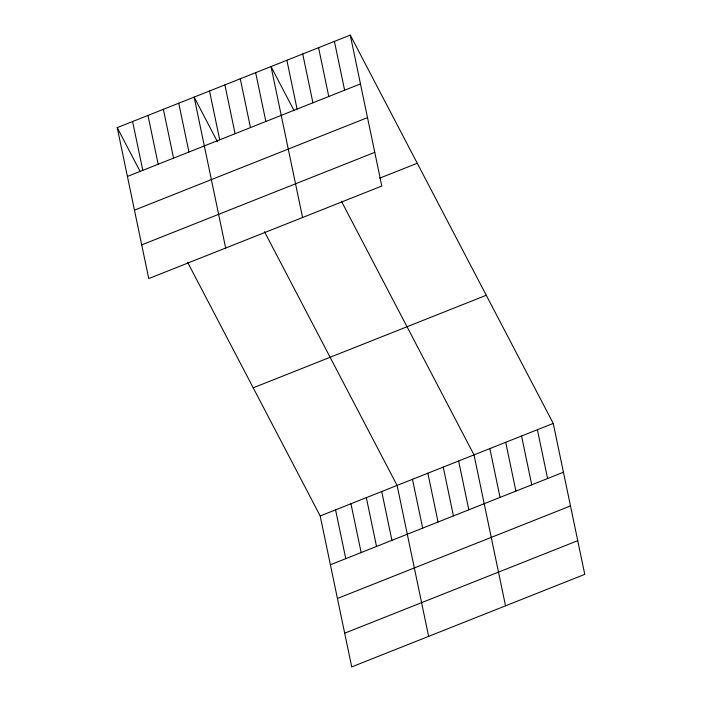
<?xml version="1.0" encoding="UTF-8"?>
<svg xmlns="http://www.w3.org/2000/svg" width="702" height="702" viewBox="0 0 702 702"><rect width="100%" height="100%" fill="white"/><g stroke="black" fill="none" stroke-linecap="round" stroke-linejoin="round"><path stroke-width="1.05" d="M350.272 35.1L381.809 186.039L148.754 278.58L117.225 127.641L350.272 35.1L553.246 423.42L584.775 574.359L351.728 666.9L320.191 515.961L187.583 262.25M127.422 176.448L360.468 83.915M134.459 210.152L367.515 117.611M141.716 244.875L374.771 152.343M379.615 178.194L417.251 163.25M253.211 387.811L486.267 295.279M320.191 515.961L553.246 423.42M330.388 564.768L563.443 472.235M337.434 598.473L570.48 505.94M344.682 633.195L577.737 540.663M293.875 110.249L271.033 66.558L302.571 217.506M341.391 201.176L474.008 454.887L505.537 605.826M217.471 141.76L194.129 97.095L225.667 248.043M264.487 231.713L397.095 485.424L428.632 636.363M117.225 127.641L140.058 171.323M537.399 429.712L547.595 478.527M521.551 436.003L531.747 484.819M505.703 442.295L515.9 491.11M489.856 448.596L500.052 497.402M458.625 460.995L468.822 509.801M443.243 467.102L453.439 515.909M427.86 473.209L438.057 522.016M334.424 41.392L344.621 90.207M412.478 479.317L422.674 528.123M318.576 47.683L328.773 96.499M302.729 53.975L312.925 102.79M381.721 491.532L391.918 540.338M286.881 60.267L297.078 109.082M366.339 497.639L376.535 546.446M350.956 503.746L361.153 552.553M255.66 72.666L265.856 121.481M335.574 509.854L345.77 558.66M240.277 78.773L250.474 127.588M224.894 84.881L235.091 133.696M209.512 90.988L219.708 139.803M178.747 103.203L188.943 152.018M163.364 109.319L173.561 158.125M147.982 115.426L158.178 164.233M132.599 121.534L142.804 170.34"/></g></svg>
